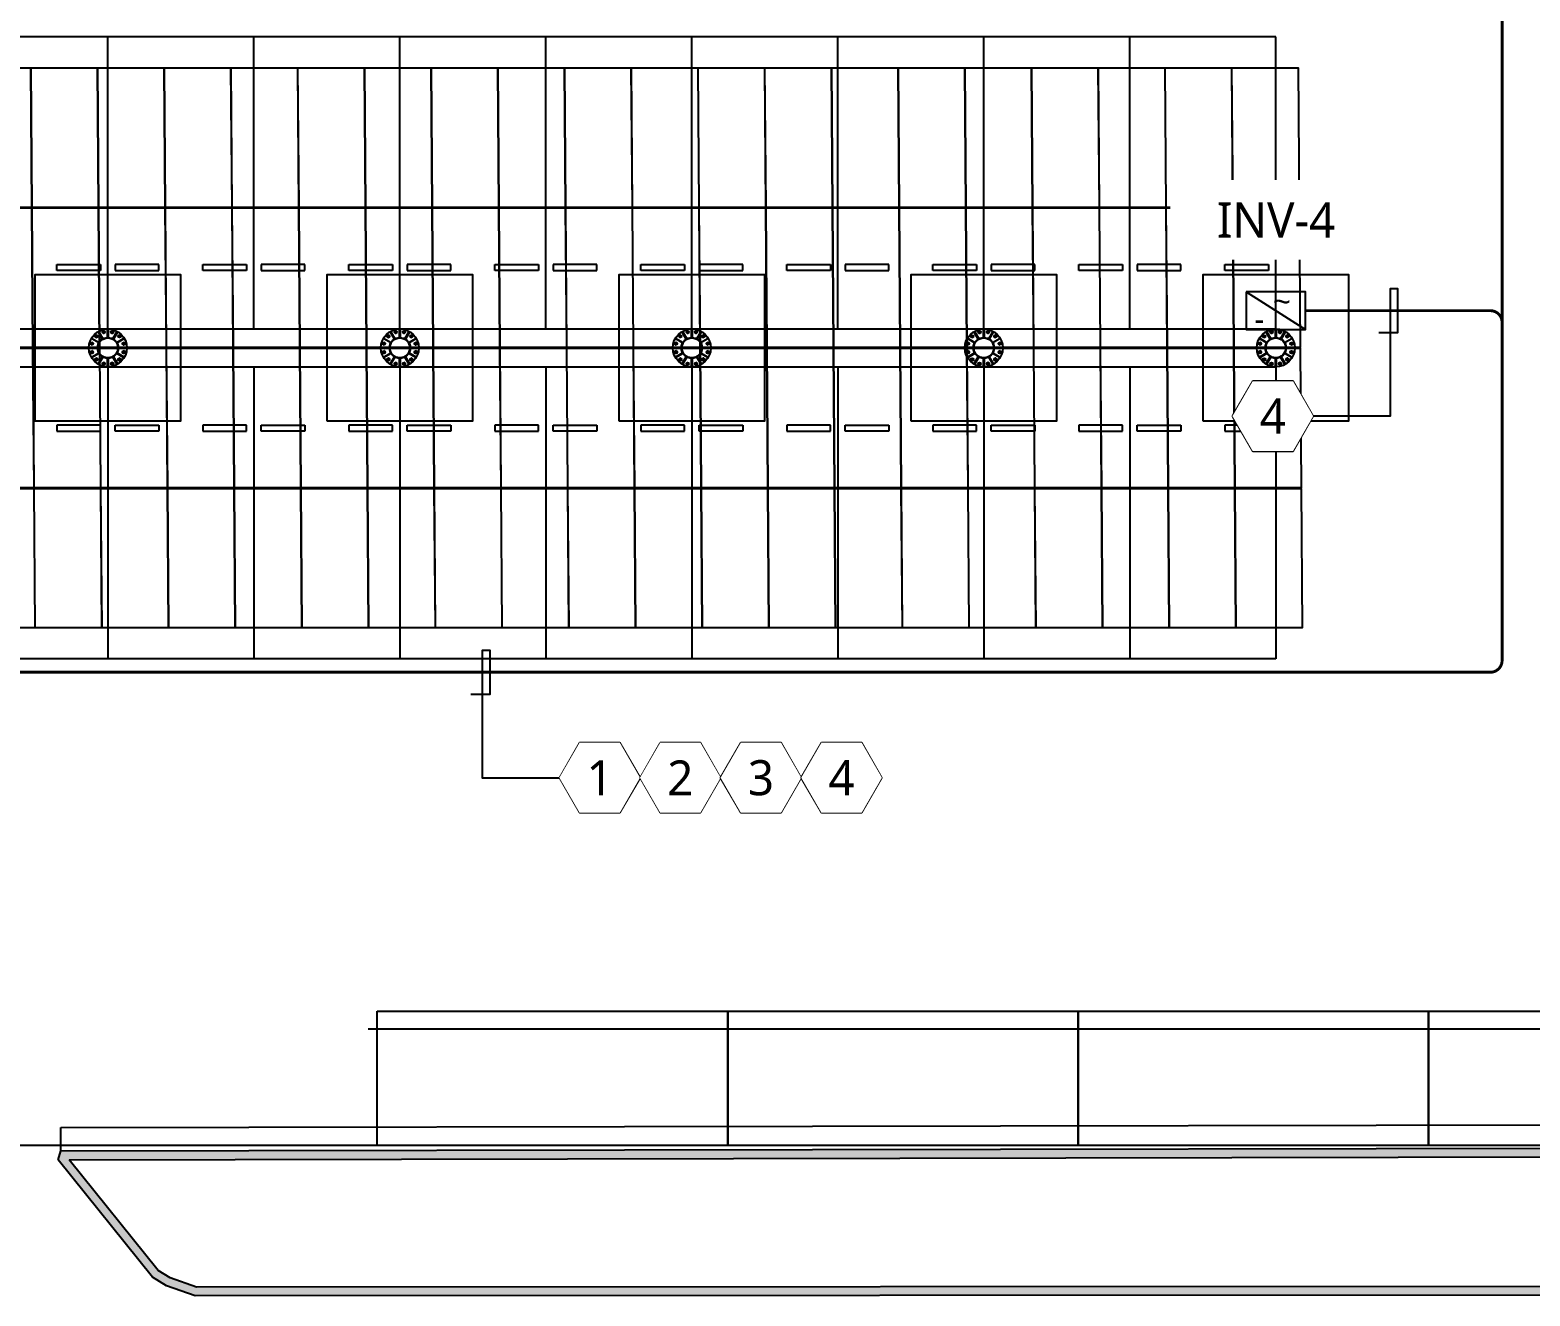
# Model space of a CAD drawing. Header units: millimetres. Extents: x 10297564 to 11610295, y -9287743 to -8409454.
# Drawn here: x 10752875 to 10778562, y -8914946 to -8893270 of the extents above; entities that cross this region are included whole.
import ezdxf
from ezdxf.enums import TextEntityAlignment as Align

# ---------------------------------------------------------------- set-up
doc = ezdxf.new("R2010")
doc.units = ezdxf.units.MM
doc.header["$LTSCALE"] = 100
doc.linetypes.add('CEN3', pattern=[14, 10, -1.5, 1, -1.5])
for name, color, linetype in [('4', 4, 'Continuous'), ('E-BACK', 8, 'Continuous'), ('E-TEXT', 7, 'Continuous'), ('E-TEXT-BOX', 7, 'Continuous'), ('module', 5, 'Continuous'), ('Sym', 2, 'Continuous'), ('TEXTLINE', 1, 'Continuous')]:
    doc.layers.add(name, color=color, linetype=linetype)
doc.layers.add('e-line', color=3, linetype='Continuous', lineweight=35)
doc.styles.add('MG', font='malgun.ttf')
doc.styles.add('새굴림', font='NGULIM.TTF')

# ---------------------------------------------------------------- blocks, each defined once
blk = doc.blocks.new('ANCHOR_BOLT-PLAN-M24')
at = {"layer": 'E-BACK'}
for p, q in [((-26, 0), (26, 0)), ((-20, -4), (-18, 3)), ((0, 21), (-18, 10)), ((-18, 10), (-18, -10)), ((-13, 16), (-15, 12)), ((-13, 16), (-6, 17)), ((0, 26), (0, -26)), ((18, 10), (0, 21)), ((7, 20), (3, 19)), ((7, 20), (12, 14)), ((18, -10), (18, 10)), ((20, 4), (18, 7)), ((20, 4), (18, -3)), ((-20, -4), (-18, -7)), ((-18, -10), (0, -21)), ((-7, -20), (-12, -14)), ((-7, -20), (-3, -19)), ((0, -21), (18, -10)), ((13, -16), (6, -17)), ((13, -16), (15, -12))]:
    blk.add_line(p, q, dxfattribs=at)
for radius in [22, 12]:
    blk.add_circle((0, 0), radius, dxfattribs=at)
blk = doc.blocks.new('Arrow_Circle')
blk.add_circle((0, 0), 1)
blk = doc.blocks.new('INV')
at = {"layer": '4', "color": 2}
blk.add_line((-483, 0), (0, 763), dxfattribs=at)
blk.add_lwpolyline([(-483, 0), (0, 0), (0, 763), (-483, 763)], close=True, dxfattribs=at)
at = {"layer": 'E-TEXT-BOX', "color": 2, "style": '새굴림'}
for s, p in [('~', (-217, 346)), ('-', (12, 106))]:
    blk.add_text(s, height=293, rotation=90, dxfattribs=at).set_placement(p)

msp = doc.modelspace()

# ---------------------------------------------------------------- hatches: boundary and pattern name
at = {"layer": 'E-BACK'}
h = msp.add_hatch(color=256, dxfattribs=at)
h.dxf.hatch_style = 1
h.paths.add_polyline_path([(10754972.2, -8914625.2), (10753359.7, -8912616.9), (10753401.9, -8912461.9), (10788013.7, -8912395.1), (10806992, -8912374.1), (10812659.3, -8906553.1), (10812799.4, -8893426), (10812994.8, -8877103.4), (10813205.5, -8860934.7), (10804992, -8853118.2), (10785278, -8853111.4), (10781653.4, -8853037.1), (10781673, -8852913), (10783439.7, -8850898.9), (10783912.2, -8850594.9), (10784209.8, -8850575.3), (10805334, -8850621.4), (10807001, -8850730.4), (10808546.4, -8851157.4), (10810122.2, -8851858.4), (10811654.8, -8852934.4), (10813387.6, -8854677.7), (10814704.7, -8856815.2), (10815393.6, -8858399.6), (10815825.1, -8860899), (10815644.2, -8877289.2), (10815483, -8893505.7), (10815329.7, -8906569.4), (10815154.5, -8908493), (10814549.5, -8910459.3), (10813495.7, -8912116), (10812034.7, -8913426.6), (10810691.3, -8914218.2), (10809278.5, -8914676.3), (10808273.1, -8914800.4), (10787863.6, -8914929.9), (10755702.2, -8914945.6), (10755210.5, -8914769)])
h.paths.add_polyline_path([(10755072.4, -8914510.5), (10753547.8, -8912611.6), (10788013.9, -8912545.1), (10807055.4, -8912524.1), (10812808.7, -8906614.7), (10812949.4, -8893427.7), (10813144.8, -8877105.2), (10813356.3, -8860871.2), (10805051.9, -8852968.2), (10785279.6, -8852961.4), (10781891, -8852891.9), (10783538.5, -8851013.6), (10783960.7, -8850742), (10784214.6, -8850725.3), (10805328.9, -8850771.4), (10806975.8, -8850879), (10808495.7, -8851299), (10810047.9, -8851989.5), (10811557.7, -8853049.6), (10813269, -8854771.2), (10814571.4, -8856884.8), (10815248.9, -8858442.8), (10815674.9, -8860911), (10815494.2, -8877287.7), (10815333.1, -8893504.1), (10815179.8, -8906561.7), (10815006.5, -8908463.8), (10814412.1, -8910395.9), (10813380.2, -8912018.1), (10811945.7, -8913305), (10810629.4, -8914080.6), (10809245.9, -8914529.2), (10808263.4, -8914650.5), (10787863.1, -8914779.9), (10755728.3, -8914795.6), (10755275.3, -8914632.8)], flags=16)

# ---------------------------------------------------------------- linework, layer by layer
at = {"layer": 'E-BACK', "linetype": 'ByBlock', "ltscale": 1.8}
for p, q in [((10754208.6, -8893387.1), (10751708.6, -8893387.1)), ((10756708.6, -8893387.1), (10754208.6, -8893387.1)), ((10754208.6, -8898387.1), (10754208.6, -8893387.1)), ((10754208.6, -8898387.1), (10754208.6, -8893387.1)), ((10759208.6, -8893387.1), (10756708.6, -8893387.1)), ((10756708.6, -8898387.1), (10756708.6, -8893387.1)), ((10756708.6, -8898387.1), (10756708.6, -8893387.1)), ((10759208.6, -8898387.1), (10759208.6, -8893387.1)), ((10761708.6, -8893387.1), (10759208.6, -8893387.1)), ((10759208.6, -8898387.1), (10759208.6, -8893387.1)), ((10764208.6, -8893387.1), (10761708.6, -8893387.1)), ((10761708.6, -8898387.1), (10761708.6, -8893387.1)), ((10761708.6, -8898387.1), (10761708.6, -8893387.1)), ((10764208.6, -8898387.1), (10764208.6, -8893387.1)), ((10766708.6, -8893387.1), (10764208.6, -8893387.1)), ((10764208.6, -8898387.1), (10764208.6, -8893387.1)), ((10766708.6, -8898387.1), (10766708.6, -8893387.1)), ((10769208.6, -8893387.1), (10766708.6, -8893387.1)), ((10766708.6, -8898387.1), (10766708.6, -8893387.1)), ((10769208.6, -8898387.1), (10769208.6, -8893387.1)), ((10771708.6, -8893387.1), (10769208.6, -8893387.1)), ((10769208.6, -8898387.1), (10769208.6, -8893387.1)), ((10771708.6, -8898387.1), (10771708.6, -8893387.1)), ((10774208.6, -8893387.1), (10771708.6, -8893387.1)), ((10771708.6, -8898387.1), (10771708.6, -8893387.1)), ((10774208.6, -8898387.1), (10774208.6, -8893387.1)), ((10753333.6, -8897287.1), (10754083.6, -8897287.1)), ((10753333.6, -8897387.1), (10753333.6, -8897287.1)), ((10754083.6, -8897387.1), (10753333.6, -8897387.1)), ((10754083.6, -8897287.1), (10754083.6, -8897387.1)), ((10755083.6, -8897287.1), (10754333.6, -8897287.1)), ((10754333.6, -8897287.1), (10754333.6, -8897387.1)), ((10754333.6, -8897387.1), (10755083.6, -8897387.1)), ((10755083.6, -8897387.1), (10755083.6, -8897287.1)), ((10755833.6, -8897287.1), (10756583.6, -8897287.1)), ((10755833.6, -8897387.1), (10755833.6, -8897287.1)), ((10756583.6, -8897387.1), (10755833.6, -8897387.1)), ((10756583.6, -8897287.1), (10756583.6, -8897387.1)), ((10757583.6, -8897287.1), (10756833.6, -8897287.1)), ((10756833.6, -8897287.1), (10756833.6, -8897387.1)), ((10756833.6, -8897387.1), (10757583.6, -8897387.1)), ((10757583.6, -8897387.1), (10757583.6, -8897287.1)), ((10758333.6, -8897287.1), (10759083.6, -8897287.1)), ((10758333.6, -8897387.1), (10758333.6, -8897287.1)), ((10759083.6, -8897387.1), (10758333.6, -8897387.1)), ((10759083.6, -8897287.1), (10759083.6, -8897387.1)), ((10760083.6, -8897287.1), (10759333.6, -8897287.1)), ((10759333.6, -8897287.1), (10759333.6, -8897387.1)), ((10759333.6, -8897387.1), (10760083.6, -8897387.1)), ((10760083.6, -8897387.1), (10760083.6, -8897287.1)), ((10760833.6, -8897287.1), (10761583.6, -8897287.1)), ((10760833.6, -8897387.1), (10760833.6, -8897287.1)), ((10761583.6, -8897387.1), (10760833.6, -8897387.1)), ((10761583.6, -8897287.1), (10761583.6, -8897387.1)), ((10762583.6, -8897287.1), (10761833.6, -8897287.1)), ((10761833.6, -8897287.1), (10761833.6, -8897387.1)), ((10761833.6, -8897387.1), (10762583.6, -8897387.1)), ((10762583.6, -8897387.1), (10762583.6, -8897287.1)), ((10763333.6, -8897287.1), (10764083.6, -8897287.1)), ((10763333.6, -8897387.1), (10763333.6, -8897287.1)), ((10764083.6, -8897387.1), (10763333.6, -8897387.1)), ((10764083.6, -8897287.1), (10764083.6, -8897387.1)), ((10765083.6, -8897287.1), (10764333.6, -8897287.1)), ((10764333.6, -8897287.1), (10764333.6, -8897387.1)), ((10764333.6, -8897387.1), (10765083.6, -8897387.1)), ((10765083.6, -8897387.1), (10765083.6, -8897287.1)), ((10765833.6, -8897287.1), (10766583.6, -8897287.1)), ((10765833.6, -8897387.1), (10765833.6, -8897287.1)), ((10766583.6, -8897387.1), (10765833.6, -8897387.1)), ((10766583.6, -8897287.1), (10766583.6, -8897387.1)), ((10767583.6, -8897287.1), (10766833.6, -8897287.1)), ((10766833.6, -8897287.1), (10766833.6, -8897387.1)), ((10766833.6, -8897387.1), (10767583.6, -8897387.1)), ((10767583.6, -8897387.1), (10767583.6, -8897287.1)), ((10768333.6, -8897287.1), (10769083.6, -8897287.1)), ((10768333.6, -8897387.1), (10768333.6, -8897287.1)), ((10769083.6, -8897387.1), (10768333.6, -8897387.1)), ((10769083.6, -8897287.1), (10769083.6, -8897387.1)), ((10770083.6, -8897287.1), (10769333.6, -8897287.1)), ((10769333.6, -8897287.1), (10769333.6, -8897387.1)), ((10769333.6, -8897387.1), (10770083.6, -8897387.1)), ((10770083.6, -8897387.1), (10770083.6, -8897287.1)), ((10770833.6, -8897287.1), (10771583.6, -8897287.1)), ((10770833.6, -8897387.1), (10770833.6, -8897287.1)), ((10771583.6, -8897387.1), (10770833.6, -8897387.1)), ((10771583.6, -8897287.1), (10771583.6, -8897387.1)), ((10772583.6, -8897287.1), (10771833.6, -8897287.1)), ((10771833.6, -8897287.1), (10771833.6, -8897387.1)), ((10771833.6, -8897387.1), (10772583.6, -8897387.1)), ((10772583.6, -8897387.1), (10772583.6, -8897287.1)), ((10773333.6, -8897287.1), (10774083.6, -8897287.1)), ((10773333.6, -8897387.1), (10773333.6, -8897287.1)), ((10774083.6, -8897387.1), (10773333.6, -8897387.1)), ((10774083.6, -8897287.1), (10774083.6, -8897387.1)), ((10751708.6, -8898387.1), (10754208.6, -8898387.1)), ((10754208.6, -8898387.1), (10756708.6, -8898387.1)), ((10756708.6, -8898387.1), (10759208.6, -8898387.1)), ((10759208.6, -8898387.1), (10761708.6, -8898387.1)), ((10761708.6, -8898387.1), (10764208.6, -8898387.1)), ((10764208.6, -8898387.1), (10766708.6, -8898387.1)), ((10766708.6, -8898387.1), (10769208.6, -8898387.1)), ((10769208.6, -8898387.1), (10771708.6, -8898387.1)), ((10771708.6, -8898387.1), (10774208.6, -8898387.1)), ((10751708.6, -8899037.1), (10754208.6, -8899037.1)), ((10754208.6, -8899037.1), (10754208.6, -8904037.1)), ((10754208.6, -8899037.1), (10756708.6, -8899037.1)), ((10754208.6, -8899037.1), (10754208.6, -8904037.1)), ((10756708.6, -8899037.1), (10756708.6, -8904037.1)), ((10756708.6, -8899037.1), (10759208.6, -8899037.1)), ((10756708.6, -8899037.1), (10756708.6, -8904037.1)), ((10759208.6, -8899037.1), (10759208.6, -8904037.1)), ((10759208.6, -8899037.1), (10761708.6, -8899037.1)), ((10759208.6, -8899037.1), (10759208.6, -8904037.1)), ((10761708.6, -8899037.1), (10761708.6, -8904037.1)), ((10761708.6, -8899037.1), (10764208.6, -8899037.1)), ((10761708.6, -8899037.1), (10761708.6, -8904037.1)), ((10764208.6, -8899037.1), (10764208.6, -8904037.1)), ((10764208.6, -8899037.1), (10766708.6, -8899037.1)), ((10764208.6, -8899037.1), (10764208.6, -8904037.1)), ((10766708.6, -8899037.1), (10766708.6, -8904037.1)), ((10766708.6, -8899037.1), (10769208.6, -8899037.1)), ((10766708.6, -8899037.1), (10766708.6, -8904037.1)), ((10769208.6, -8899037.1), (10769208.6, -8904037.1)), ((10769208.6, -8899037.1), (10771708.6, -8899037.1)), ((10769208.6, -8899037.1), (10769208.6, -8904037.1)), ((10771708.6, -8899037.1), (10771708.6, -8904037.1)), ((10771708.6, -8899037.1), (10774208.6, -8899037.1)), ((10771708.6, -8899037.1), (10771708.6, -8904037.1)), ((10774208.6, -8899037.1), (10774208.6, -8904037.1)), ((10754083.6, -8900037.1), (10753333.6, -8900037.1)), ((10753333.6, -8900037.1), (10753333.6, -8900137.1)), ((10753333.6, -8900137.1), (10754083.6, -8900137.1)), ((10754083.6, -8900137.1), (10754083.6, -8900037.1)), ((10754333.6, -8900137.1), (10754333.6, -8900037.1)), ((10754333.6, -8900037.1), (10755083.6, -8900037.1)), ((10755083.6, -8900137.1), (10754333.6, -8900137.1)), ((10755083.6, -8900037.1), (10755083.6, -8900137.1)), ((10756583.6, -8900037.1), (10755833.6, -8900037.1)), ((10755833.6, -8900037.1), (10755833.6, -8900137.1)), ((10755833.6, -8900137.1), (10756583.6, -8900137.1)), ((10756583.6, -8900137.1), (10756583.6, -8900037.1)), ((10756833.6, -8900137.1), (10756833.6, -8900037.1)), ((10756833.6, -8900037.1), (10757583.6, -8900037.1)), ((10757583.6, -8900137.1), (10756833.6, -8900137.1)), ((10757583.6, -8900037.1), (10757583.6, -8900137.1)), ((10759083.6, -8900037.1), (10758333.6, -8900037.1)), ((10758333.6, -8900037.1), (10758333.6, -8900137.1)), ((10758333.6, -8900137.1), (10759083.6, -8900137.1)), ((10759083.6, -8900137.1), (10759083.6, -8900037.1)), ((10759333.6, -8900137.1), (10759333.6, -8900037.1)), ((10759333.6, -8900037.1), (10760083.6, -8900037.1)), ((10760083.6, -8900137.1), (10759333.6, -8900137.1)), ((10760083.6, -8900037.1), (10760083.6, -8900137.1)), ((10761583.6, -8900037.1), (10760833.6, -8900037.1)), ((10760833.6, -8900037.1), (10760833.6, -8900137.1)), ((10760833.6, -8900137.1), (10761583.6, -8900137.1)), ((10761583.6, -8900137.1), (10761583.6, -8900037.1)), ((10761833.6, -8900137.1), (10761833.6, -8900037.1)), ((10761833.6, -8900037.1), (10762583.6, -8900037.1)), ((10762583.6, -8900137.1), (10761833.6, -8900137.1)), ((10762583.6, -8900037.1), (10762583.6, -8900137.1)), ((10764083.6, -8900037.1), (10763333.6, -8900037.1)), ((10763333.6, -8900037.1), (10763333.6, -8900137.1)), ((10763333.6, -8900137.1), (10764083.6, -8900137.1)), ((10764083.6, -8900137.1), (10764083.6, -8900037.1)), ((10764333.6, -8900137.1), (10764333.6, -8900037.1)), ((10764333.6, -8900037.1), (10765083.6, -8900037.1)), ((10765083.6, -8900137.1), (10764333.6, -8900137.1)), ((10765083.6, -8900037.1), (10765083.6, -8900137.1)), ((10766583.6, -8900037.1), (10765833.6, -8900037.1)), ((10765833.6, -8900037.1), (10765833.6, -8900137.1)), ((10765833.6, -8900137.1), (10766583.6, -8900137.1)), ((10766583.6, -8900137.1), (10766583.6, -8900037.1)), ((10766833.6, -8900137.1), (10766833.6, -8900037.1)), ((10766833.6, -8900037.1), (10767583.6, -8900037.1)), ((10767583.6, -8900137.1), (10766833.6, -8900137.1)), ((10767583.6, -8900037.1), (10767583.6, -8900137.1)), ((10769083.6, -8900037.1), (10768333.6, -8900037.1)), ((10768333.6, -8900037.1), (10768333.6, -8900137.1)), ((10768333.6, -8900137.1), (10769083.6, -8900137.1)), ((10769083.6, -8900137.1), (10769083.6, -8900037.1)), ((10769333.6, -8900137.1), (10769333.6, -8900037.1)), ((10769333.6, -8900037.1), (10770083.6, -8900037.1)), ((10770083.6, -8900137.1), (10769333.6, -8900137.1)), ((10770083.6, -8900037.1), (10770083.6, -8900137.1)), ((10771583.6, -8900037.1), (10770833.6, -8900037.1)), ((10770833.6, -8900037.1), (10770833.6, -8900137.1)), ((10770833.6, -8900137.1), (10771583.6, -8900137.1)), ((10771583.6, -8900137.1), (10771583.6, -8900037.1)), ((10771833.6, -8900137.1), (10771833.6, -8900037.1)), ((10771833.6, -8900037.1), (10772583.6, -8900037.1)), ((10772583.6, -8900137.1), (10771833.6, -8900137.1)), ((10772583.6, -8900037.1), (10772583.6, -8900137.1)), ((10774083.6, -8900037.1), (10773333.6, -8900037.1)), ((10773333.6, -8900037.1), (10773333.6, -8900137.1)), ((10773333.6, -8900137.1), (10774083.6, -8900137.1)), ((10774083.6, -8900137.1), (10774083.6, -8900037.1)), ((10754208.6, -8904037.1), (10751708.6, -8904037.1)), ((10756708.6, -8904037.1), (10754208.6, -8904037.1)), ((10759208.6, -8904037.1), (10756708.6, -8904037.1)), ((10761708.6, -8904037.1), (10759208.6, -8904037.1)), ((10764208.6, -8904037.1), (10761708.6, -8904037.1)), ((10766708.6, -8904037.1), (10764208.6, -8904037.1)), ((10769208.6, -8904037.1), (10766708.6, -8904037.1)), ((10771708.6, -8904037.1), (10769208.6, -8904037.1)), ((10774208.6, -8904037.1), (10771708.6, -8904037.1))]:
    msp.add_line(p, q, dxfattribs=at)
at = {"layer": 'E-BACK', "linetype": 'Continuous', "ltscale": 2}
for p, q in [((10758823, -8910067.8), (10764823, -8910067.8)), ((10758823, -8912367.8), (10758823, -8910067.8)), ((10764823, -8910067.8), (10764823, -8912367.8)), ((10764823, -8910067.8), (10770823, -8910067.8)), ((10764823, -8912367.8), (10764823, -8910067.8)), ((10770823, -8910067.8), (10770823, -8912367.8)), ((10770823, -8910067.8), (10776823, -8910067.8)), ((10770823, -8912367.8), (10770823, -8910067.8)), ((10776823, -8910067.8), (10776823, -8912367.8)), ((10776823, -8910067.8), (10782823, -8910067.8)), ((10776823, -8912367.8), (10776823, -8910067.8)), ((10764823, -8912367.8), (10758823, -8912367.8)), ((10770823, -8912367.8), (10764823, -8912367.8)), ((10776823, -8912367.8), (10770823, -8912367.8)), ((10782823, -8912367.8), (10776823, -8912367.8))]:
    msp.add_line(p, q, dxfattribs=at)
at = {"layer": 'E-BACK', "linetype": 'Continuous'}
msp.add_line((10758664.1, -8910371.4), (10782352, -8910372.3), dxfattribs=at)
at = {"layer": 'E-BACK'}
for p, q in [((10753401.1, -8912061.9), (10788013.1, -8911995.1)), ((10753401.9, -8912461.9), (10753401.1, -8912061.9)), ((10807008.4, -8912367.8), (10740912.7, -8912367.8)), ((10753359.7, -8912616.9), (10753401.9, -8912461.9)), ((10753401.9, -8912461.9), (10788013.7, -8912395.1)), ((10753547.8, -8912611.6), (10788013.9, -8912545.1)), ((10754972.2, -8914625.2), (10753359.7, -8912616.9)), ((10755072.4, -8914510.5), (10753547.8, -8912611.6)), ((10755210.5, -8914769), (10754972.2, -8914625.2)), ((10755275.3, -8914632.8), (10755072.4, -8914510.5)), ((10755728.3, -8914795.6), (10755275.3, -8914632.8)), ((10755702.2, -8914945.6), (10755210.5, -8914769)), ((10787863.1, -8914779.9), (10755728.3, -8914795.6)), ((10787863.6, -8914929.9), (10755702.2, -8914945.6))]:
    msp.add_line(p, q, dxfattribs=at)
for points in [[(10752958.6, -8899962.1), (10755458.6, -8899962.1), (10755458.6, -8897462.1), (10752958.6, -8897462.1)], [(10757958.6, -8899962.1), (10760458.6, -8899962.1), (10760458.6, -8897462.1), (10757958.6, -8897462.1)], [(10762958.6, -8899962.1), (10765458.6, -8899962.1), (10765458.6, -8897462.1), (10762958.6, -8897462.1)], [(10767958.6, -8899962.1), (10770458.6, -8899962.1), (10770458.6, -8897462.1), (10767958.6, -8897462.1)], [(10772958.6, -8899962.1), (10775458.6, -8899962.1), (10775458.6, -8897462.1), (10772958.6, -8897462.1)]]:
    msp.add_lwpolyline(points, close=True, dxfattribs=at)
for points in [[(10754124.9, -8898555.1), (10754114.5, -8898561.1), (10754045.9, -8898442.3), (10754056.3, -8898436.3), (10754124.9, -8898555.1)], [(10754214.6, -8898534.3), (10754202.6, -8898534.3), (10754202.6, -8898397.1), (10754214.6, -8898397.1), (10754214.6, -8898534.3)], [(10754302.7, -8898561.1), (10754292.3, -8898555.1), (10754360.9, -8898436.3), (10754371.3, -8898442.3), (10754302.7, -8898561.1)], [(10759124.9, -8898555.1), (10759114.5, -8898561.1), (10759045.9, -8898442.3), (10759056.3, -8898436.3), (10759124.9, -8898555.1)], [(10759214.6, -8898534.3), (10759202.6, -8898534.3), (10759202.6, -8898397.1), (10759214.6, -8898397.1), (10759214.6, -8898534.3)], [(10759302.7, -8898561.1), (10759292.3, -8898555.1), (10759360.9, -8898436.3), (10759371.3, -8898442.3), (10759302.7, -8898561.1)], [(10764124.9, -8898555.1), (10764114.5, -8898561.1), (10764045.9, -8898442.3), (10764056.3, -8898436.3), (10764124.9, -8898555.1)], [(10764214.6, -8898534.3), (10764202.6, -8898534.3), (10764202.6, -8898397.1), (10764214.6, -8898397.1), (10764214.6, -8898534.3)], [(10764302.7, -8898561.1), (10764292.3, -8898555.1), (10764360.9, -8898436.3), (10764371.3, -8898442.3), (10764302.7, -8898561.1)], [(10769124.9, -8898555.1), (10769114.5, -8898561.1), (10769045.9, -8898442.3), (10769056.3, -8898436.3), (10769124.9, -8898555.1)], [(10769214.6, -8898534.3), (10769202.6, -8898534.3), (10769202.6, -8898397.1), (10769214.6, -8898397.1), (10769214.6, -8898534.3)], [(10769302.7, -8898561.1), (10769292.3, -8898555.1), (10769360.9, -8898436.3), (10769371.3, -8898442.3), (10769302.7, -8898561.1)], [(10774124.9, -8898555.1), (10774114.5, -8898561.1), (10774045.9, -8898442.3), (10774056.3, -8898436.3), (10774124.9, -8898555.1)], [(10774214.6, -8898534.3), (10774202.6, -8898534.3), (10774202.6, -8898397.1), (10774214.6, -8898397.1), (10774214.6, -8898534.3)], [(10774302.7, -8898561.1), (10774292.3, -8898555.1), (10774360.9, -8898436.3), (10774371.3, -8898442.3), (10774302.7, -8898561.1)], [(10754030.8, -8898706.1), (10754030.8, -8898718.1), (10753893.6, -8898718.1), (10753893.6, -8898706.1), (10754030.8, -8898706.1)], [(10754057.7, -8898618), (10754051.7, -8898628.4), (10753932.8, -8898559.8), (10753938.8, -8898549.4), (10754057.7, -8898618)], [(10754365.6, -8898628.4), (10754359.6, -8898618), (10754478.4, -8898549.4), (10754484.4, -8898559.8), (10754365.6, -8898628.4)], [(10754386.4, -8898718.1), (10754386.4, -8898706.1), (10754523.6, -8898706.1), (10754523.6, -8898718.1), (10754386.4, -8898718.1)], [(10759030.8, -8898706.1), (10759030.8, -8898718.1), (10758893.6, -8898718.1), (10758893.6, -8898706.1), (10759030.8, -8898706.1)], [(10759057.7, -8898618), (10759051.7, -8898628.4), (10758932.8, -8898559.8), (10758938.8, -8898549.4), (10759057.7, -8898618)], [(10759365.6, -8898628.4), (10759359.6, -8898618), (10759478.4, -8898549.4), (10759484.4, -8898559.8), (10759365.6, -8898628.4)], [(10759386.4, -8898718.1), (10759386.4, -8898706.1), (10759523.6, -8898706.1), (10759523.6, -8898718.1), (10759386.4, -8898718.1)], [(10764030.8, -8898706.1), (10764030.8, -8898718.1), (10763893.6, -8898718.1), (10763893.6, -8898706.1), (10764030.8, -8898706.1)], [(10764057.7, -8898618), (10764051.7, -8898628.4), (10763932.8, -8898559.8), (10763938.8, -8898549.4), (10764057.7, -8898618)], [(10764365.6, -8898628.4), (10764359.6, -8898618), (10764478.4, -8898549.4), (10764484.4, -8898559.8), (10764365.6, -8898628.4)], [(10764386.4, -8898718.1), (10764386.4, -8898706.1), (10764523.6, -8898706.1), (10764523.6, -8898718.1), (10764386.4, -8898718.1)], [(10769030.8, -8898706.1), (10769030.8, -8898718.1), (10768893.6, -8898718.1), (10768893.6, -8898706.1), (10769030.8, -8898706.1)], [(10769057.7, -8898618), (10769051.7, -8898628.4), (10768932.8, -8898559.8), (10768938.8, -8898549.4), (10769057.7, -8898618)], [(10769365.6, -8898628.4), (10769359.6, -8898618), (10769478.4, -8898549.4), (10769484.4, -8898559.8), (10769365.6, -8898628.4)], [(10769386.4, -8898718.1), (10769386.4, -8898706.1), (10769523.6, -8898706.1), (10769523.6, -8898718.1), (10769386.4, -8898718.1)], [(10774030.8, -8898706.1), (10774030.8, -8898718.1), (10773893.6, -8898718.1), (10773893.6, -8898706.1), (10774030.8, -8898706.1)], [(10774057.7, -8898618), (10774051.7, -8898628.4), (10773932.8, -8898559.8), (10773938.8, -8898549.4), (10774057.7, -8898618)], [(10774365.6, -8898628.4), (10774359.6, -8898618), (10774478.4, -8898549.4), (10774484.4, -8898559.8), (10774365.6, -8898628.4)], [(10774386.4, -8898718.1), (10774386.4, -8898706.1), (10774523.6, -8898706.1), (10774523.6, -8898718.1), (10774386.4, -8898718.1)], [(10754051.7, -8898795.8), (10754057.7, -8898806.2), (10753938.8, -8898874.8), (10753932.8, -8898864.4), (10754051.7, -8898795.8)], [(10754114.5, -8898863.1), (10754124.9, -8898869.1), (10754056.3, -8898987.9), (10754045.9, -8898981.9), (10754114.5, -8898863.1)], [(10754202.6, -8898889.9), (10754214.6, -8898889.9), (10754214.6, -8899027.1), (10754202.6, -8899027.1), (10754202.6, -8898889.9)], [(10754292.3, -8898869.1), (10754302.7, -8898863.1), (10754371.3, -8898981.9), (10754360.9, -8898987.9), (10754292.3, -8898869.1)], [(10754359.6, -8898806.2), (10754365.6, -8898795.8), (10754484.4, -8898864.4), (10754478.4, -8898874.8), (10754359.6, -8898806.2)], [(10759051.7, -8898795.8), (10759057.7, -8898806.2), (10758938.8, -8898874.8), (10758932.8, -8898864.4), (10759051.7, -8898795.8)], [(10759114.5, -8898863.1), (10759124.9, -8898869.1), (10759056.3, -8898987.9), (10759045.9, -8898981.9), (10759114.5, -8898863.1)], [(10759202.6, -8898889.9), (10759214.6, -8898889.9), (10759214.6, -8899027.1), (10759202.6, -8899027.1), (10759202.6, -8898889.9)], [(10759292.3, -8898869.1), (10759302.7, -8898863.1), (10759371.3, -8898981.9), (10759360.9, -8898987.9), (10759292.3, -8898869.1)], [(10759359.6, -8898806.2), (10759365.6, -8898795.8), (10759484.4, -8898864.4), (10759478.4, -8898874.8), (10759359.6, -8898806.2)], [(10764051.7, -8898795.8), (10764057.7, -8898806.2), (10763938.8, -8898874.8), (10763932.8, -8898864.4), (10764051.7, -8898795.8)], [(10764114.5, -8898863.1), (10764124.9, -8898869.1), (10764056.3, -8898987.9), (10764045.9, -8898981.9), (10764114.5, -8898863.1)], [(10764202.6, -8898889.9), (10764214.6, -8898889.9), (10764214.6, -8899027.1), (10764202.6, -8899027.1), (10764202.6, -8898889.9)], [(10764292.3, -8898869.1), (10764302.7, -8898863.1), (10764371.3, -8898981.9), (10764360.9, -8898987.9), (10764292.3, -8898869.1)], [(10764359.6, -8898806.2), (10764365.6, -8898795.8), (10764484.4, -8898864.4), (10764478.4, -8898874.8), (10764359.6, -8898806.2)], [(10769051.7, -8898795.8), (10769057.7, -8898806.2), (10768938.8, -8898874.8), (10768932.8, -8898864.4), (10769051.7, -8898795.8)], [(10769114.5, -8898863.1), (10769124.9, -8898869.1), (10769056.3, -8898987.9), (10769045.9, -8898981.9), (10769114.5, -8898863.1)], [(10769202.6, -8898889.9), (10769214.6, -8898889.9), (10769214.6, -8899027.1), (10769202.6, -8899027.1), (10769202.6, -8898889.9)], [(10769292.3, -8898869.1), (10769302.7, -8898863.1), (10769371.3, -8898981.9), (10769360.9, -8898987.9), (10769292.3, -8898869.1)], [(10769359.6, -8898806.2), (10769365.6, -8898795.8), (10769484.4, -8898864.4), (10769478.4, -8898874.8), (10769359.6, -8898806.2)], [(10774051.7, -8898795.8), (10774057.7, -8898806.2), (10773938.8, -8898874.8), (10773932.8, -8898864.4), (10774051.7, -8898795.8)], [(10774114.5, -8898863.1), (10774124.9, -8898869.1), (10774056.3, -8898987.9), (10774045.9, -8898981.9), (10774114.5, -8898863.1)], [(10774202.6, -8898889.9), (10774214.6, -8898889.9), (10774214.6, -8899027.1), (10774202.6, -8899027.1), (10774202.6, -8898889.9)], [(10774292.3, -8898869.1), (10774302.7, -8898863.1), (10774371.3, -8898981.9), (10774360.9, -8898987.9), (10774292.3, -8898869.1)], [(10774359.6, -8898806.2), (10774365.6, -8898795.8), (10774484.4, -8898864.4), (10774478.4, -8898874.8), (10774359.6, -8898806.2)]]:
    msp.add_lwpolyline(points, dxfattribs=at)
for centre, radius in [((10754208.6, -8898712.1), 325), ((10759208.6, -8898712.1), 325), ((10764208.6, -8898712.1), 325), ((10769208.6, -8898712.1), 325), ((10774208.6, -8898712.1), 325), ((10754208.6, -8898712.1), 177.8), ((10754208.6, -8898712.1), 169.8), ((10759208.6, -8898712.1), 177.8), ((10759208.6, -8898712.1), 169.8), ((10764208.6, -8898712.1), 177.8), ((10764208.6, -8898712.1), 169.8), ((10769208.6, -8898712.1), 177.8), ((10769208.6, -8898712.1), 169.8), ((10774208.6, -8898712.1), 177.8), ((10774208.6, -8898712.1), 169.8)]:
    msp.add_circle(centre, radius, dxfattribs=at)
at = {"layer": 'e-line', "color": 4, "linetype": 'CEN3', "ltscale": 2, "const_width": 50}
msp.add_lwpolyline([(10774717.4, -8898075.2), (10777883.9, -8898075.2, -0.4142136), (10778083.9, -8898275.2), (10778083.9, -8899116.3)], format="xyb", dxfattribs=at)
at = {"layer": 'module', "color": 8, "linetype": 'Continuous', "ltscale": 2}
for points in [[(10751751.5, -8893915.9), (10752884, -8893915.9), (10752901.9, -8896306.7), (10751769.5, -8896306.7), (10751751.5, -8893915.9)], [(10752894, -8893915.9), (10754026.5, -8893915.9), (10754044.4, -8896306.7), (10752911.9, -8896306.7), (10752894, -8893915.9)], [(10754036.5, -8893915.9), (10755169, -8893915.9), (10755186.9, -8896306.7), (10754054.4, -8896306.7), (10754036.5, -8893915.9)], [(10755179, -8893915.9), (10756311.4, -8893915.9), (10756329.4, -8896306.7), (10755196.9, -8896306.7), (10755179, -8893915.9)], [(10756321.4, -8893915.9), (10757453.9, -8893915.9), (10757471.9, -8896306.7), (10756339.4, -8896306.7), (10756321.4, -8893915.9)], [(10757463.9, -8893915.9), (10758596.4, -8893915.9), (10758614.4, -8896306.7), (10757481.9, -8896306.7), (10757463.9, -8893915.9)], [(10758606.4, -8893915.9), (10759738.9, -8893915.9), (10759756.8, -8896306.7), (10758624.3, -8896306.7), (10758606.4, -8893915.9)], [(10759748.9, -8893915.9), (10760881.4, -8893915.9), (10760899.3, -8896306.7), (10759766.8, -8896306.7), (10759748.9, -8893915.9)], [(10760891.4, -8893915.9), (10762023.9, -8893915.9), (10762041.8, -8896306.7), (10760909.3, -8896306.7), (10760891.4, -8893915.9)], [(10762033.8, -8893915.9), (10763166.3, -8893915.9), (10763184.3, -8896306.7), (10762051.8, -8896306.7), (10762033.8, -8893915.9)], [(10763176.3, -8893915.9), (10764308.8, -8893915.9), (10764326.8, -8896306.7), (10763194.3, -8896306.7), (10763176.3, -8893915.9)], [(10764318.8, -8893915.9), (10765451.3, -8893915.9), (10765469.2, -8896306.7), (10764336.8, -8896306.7), (10764318.8, -8893915.9)], [(10765461.3, -8893915.9), (10766593.8, -8893915.9), (10766611.7, -8896306.7), (10765479.2, -8896306.7), (10765461.3, -8893915.9)], [(10766603.8, -8893915.9), (10767736.3, -8893915.9), (10767754.2, -8896306.7), (10766621.7, -8896306.7), (10766603.8, -8893915.9)], [(10767746.3, -8893915.9), (10768878.7, -8893915.9), (10768896.7, -8896306.7), (10767764.2, -8896306.7), (10767746.3, -8893915.9)], [(10768888.7, -8893915.9), (10770021.2, -8893915.9), (10770039.2, -8896306.7), (10768906.7, -8896306.7), (10768888.7, -8893915.9)], [(10770031.2, -8893915.9), (10771163.7, -8893915.9), (10771181.7, -8896306.7), (10770049.2, -8896306.7), (10770031.2, -8893915.9)], [(10771173.7, -8893915.9), (10772306.2, -8893915.9), (10772324.1, -8896306.7), (10771191.6, -8896306.7), (10771173.7, -8893915.9)], [(10772316.2, -8893915.9), (10773448.7, -8893915.9), (10773466.6, -8896306.7), (10772334.1, -8896306.7), (10772316.2, -8893915.9)], [(10773458.7, -8893915.9), (10774591.2, -8893915.9), (10774609.1, -8896306.7), (10773476.6, -8896306.7), (10773458.7, -8893915.9)], [(10751769.5, -8896316.4), (10752902, -8896316.4), (10752920, -8898707.2), (10751787.5, -8898707.2), (10751769.5, -8896316.4)], [(10752912, -8896316.4), (10754044.5, -8896316.4), (10754062.4, -8898707.2), (10752930, -8898707.2), (10752912, -8896316.4)], [(10754054.5, -8896316.4), (10755187, -8896316.4), (10755204.9, -8898707.2), (10754072.4, -8898707.2), (10754054.5, -8896316.4)], [(10755197, -8896316.4), (10756329.5, -8896316.4), (10756347.4, -8898707.2), (10755214.9, -8898707.2), (10755197, -8896316.4)], [(10756339.5, -8896316.4), (10757471.9, -8896316.4), (10757489.9, -8898707.2), (10756357.4, -8898707.2), (10756339.5, -8896316.4)], [(10757481.9, -8896316.4), (10758614.4, -8896316.4), (10758632.4, -8898707.2), (10757499.9, -8898707.2), (10757481.9, -8896316.4)], [(10758624.4, -8896316.4), (10759756.9, -8896316.4), (10759774.9, -8898707.2), (10758642.4, -8898707.2), (10758624.4, -8896316.4)], [(10759766.9, -8896316.4), (10760899.4, -8896316.4), (10760917.3, -8898707.2), (10759784.8, -8898707.2), (10759766.9, -8896316.4)], [(10760909.4, -8896316.4), (10762041.9, -8896316.4), (10762059.8, -8898707.2), (10760927.3, -8898707.2), (10760909.4, -8896316.4)], [(10762051.9, -8896316.4), (10763184.4, -8896316.4), (10763202.3, -8898707.2), (10762069.8, -8898707.2), (10762051.9, -8896316.4)], [(10763194.3, -8896316.4), (10764326.8, -8896316.4), (10764344.8, -8898707.2), (10763212.3, -8898707.2), (10763194.3, -8896316.4)], [(10764336.8, -8896316.4), (10765469.3, -8896316.4), (10765487.3, -8898707.2), (10764354.8, -8898707.2), (10764336.8, -8896316.4)], [(10765479.3, -8896316.4), (10766611.8, -8896316.4), (10766629.7, -8898707.2), (10765497.3, -8898707.2), (10765479.3, -8896316.4)], [(10766621.8, -8896316.4), (10767754.3, -8896316.4), (10767772.2, -8898707.2), (10766639.7, -8898707.2), (10766621.8, -8896316.4)], [(10767764.3, -8896316.4), (10768896.8, -8896316.4), (10768914.7, -8898707.2), (10767782.2, -8898707.2), (10767764.3, -8896316.4)], [(10768906.8, -8896316.4), (10770039.2, -8896316.4), (10770057.2, -8898707.2), (10768924.7, -8898707.2), (10768906.8, -8896316.4)], [(10770049.2, -8896316.4), (10771181.7, -8896316.4), (10771199.7, -8898707.2), (10770067.2, -8898707.2), (10770049.2, -8896316.4)], [(10771191.7, -8896316.4), (10772324.2, -8896316.4), (10772342.2, -8898707.2), (10771209.7, -8898707.2), (10771191.7, -8896316.4)], [(10772334.2, -8896316.4), (10773466.7, -8896316.4), (10773484.6, -8898707.2), (10772352.1, -8898707.2), (10772334.2, -8896316.4)], [(10773476.7, -8896316.4), (10774609.2, -8896316.4), (10774627.1, -8898707.2), (10773494.6, -8898707.2), (10773476.7, -8896316.4)], [(10751787.5, -8898716.9), (10752920, -8898716.9), (10752938, -8901107.7), (10751805.5, -8901107.7), (10751787.5, -8898716.9)], [(10752930, -8898716.9), (10754062.5, -8898716.9), (10754080.5, -8901107.7), (10752948, -8901107.7), (10752930, -8898716.9)], [(10754072.5, -8898716.9), (10755205, -8898716.9), (10755222.9, -8901107.7), (10754090.5, -8901107.7), (10754072.5, -8898716.9)], [(10755215, -8898716.9), (10756347.5, -8898716.9), (10756365.4, -8901107.7), (10755232.9, -8901107.7), (10755215, -8898716.9)], [(10756357.5, -8898716.9), (10757490, -8898716.9), (10757507.9, -8901107.7), (10756375.4, -8901107.7), (10756357.5, -8898716.9)], [(10757500, -8898716.9), (10758632.4, -8898716.9), (10758650.4, -8901107.7), (10757517.9, -8901107.7), (10757500, -8898716.9)], [(10758642.4, -8898716.9), (10759774.9, -8898716.9), (10759792.9, -8901107.7), (10758660.4, -8901107.7), (10758642.4, -8898716.9)], [(10759784.9, -8898716.9), (10760917.4, -8898716.9), (10760935.4, -8901107.7), (10759802.9, -8901107.7), (10759784.9, -8898716.9)], [(10760927.4, -8898716.9), (10762059.9, -8898716.9), (10762077.8, -8901107.7), (10760945.3, -8901107.7), (10760927.4, -8898716.9)], [(10762069.9, -8898716.9), (10763202.4, -8898716.9), (10763220.3, -8901107.7), (10762087.8, -8901107.7), (10762069.9, -8898716.9)], [(10763212.4, -8898716.9), (10764344.9, -8898716.9), (10764362.8, -8901107.7), (10763230.3, -8901107.7), (10763212.4, -8898716.9)], [(10764354.8, -8898716.9), (10765487.3, -8898716.9), (10765505.3, -8901107.7), (10764372.8, -8901107.7), (10764354.8, -8898716.9)], [(10765497.3, -8898716.9), (10766629.8, -8898716.9), (10766647.8, -8901107.7), (10765515.3, -8901107.7), (10765497.3, -8898716.9)], [(10766639.8, -8898716.9), (10767772.3, -8898716.9), (10767790.2, -8901107.7), (10766657.8, -8901107.7), (10766639.8, -8898716.9)], [(10767782.3, -8898716.9), (10768914.8, -8898716.9), (10768932.7, -8901107.7), (10767800.2, -8901107.7), (10767782.3, -8898716.9)], [(10768924.8, -8898716.9), (10770057.3, -8898716.9), (10770075.2, -8901107.7), (10768942.7, -8901107.7), (10768924.8, -8898716.9)], [(10770067.3, -8898716.9), (10771199.7, -8898716.9), (10771217.7, -8901107.7), (10770085.2, -8901107.7), (10770067.3, -8898716.9)], [(10771209.7, -8898716.9), (10772342.2, -8898716.9), (10772360.2, -8901107.7), (10771227.7, -8901107.7), (10771209.7, -8898716.9)], [(10772352.2, -8898716.9), (10773484.7, -8898716.9), (10773502.7, -8901107.7), (10772370.2, -8901107.7), (10772352.2, -8898716.9)], [(10773494.7, -8898716.9), (10774627.2, -8898716.9), (10774645.1, -8901107.7), (10773512.6, -8901107.7), (10773494.7, -8898716.9)], [(10751805.6, -8901117.5), (10752938.1, -8901117.5), (10752956, -8903508.3), (10751823.5, -8903508.3), (10751805.6, -8901117.5)], [(10752948, -8901117.5), (10754080.5, -8901117.5), (10754098.5, -8903508.3), (10752966, -8903508.3), (10752948, -8901117.5)], [(10754090.5, -8901117.5), (10755223, -8901117.5), (10755241, -8903508.3), (10754108.5, -8903508.3), (10754090.5, -8901117.5)], [(10755233, -8901117.5), (10756365.5, -8901117.5), (10756383.4, -8903508.3), (10755251, -8903508.3), (10755233, -8901117.5)], [(10756375.5, -8901117.5), (10757508, -8901117.5), (10757525.9, -8903508.3), (10756393.4, -8903508.3), (10756375.5, -8901117.5)], [(10757518, -8901117.5), (10758650.5, -8901117.5), (10758668.4, -8903508.3), (10757535.9, -8903508.3), (10757518, -8901117.5)], [(10758660.5, -8901117.5), (10759792.9, -8901117.5), (10759810.9, -8903508.3), (10758678.4, -8903508.3), (10758660.5, -8901117.5)], [(10759802.9, -8901117.5), (10760935.4, -8901117.5), (10760953.4, -8903508.3), (10759820.9, -8903508.3), (10759802.9, -8901117.5)], [(10760945.4, -8901117.5), (10762077.9, -8901117.5), (10762095.9, -8903508.3), (10760963.4, -8903508.3), (10760945.4, -8901117.5)], [(10762087.9, -8901117.5), (10763220.4, -8901117.5), (10763238.3, -8903508.3), (10762105.8, -8903508.3), (10762087.9, -8901117.5)], [(10763230.4, -8901117.5), (10764362.9, -8901117.5), (10764380.8, -8903508.3), (10763248.3, -8903508.3), (10763230.4, -8901117.5)], [(10764372.9, -8901117.5), (10765505.4, -8901117.5), (10765523.3, -8903508.3), (10764390.8, -8903508.3), (10764372.9, -8901117.5)], [(10765515.3, -8901117.5), (10766647.8, -8901117.5), (10766665.8, -8903508.3), (10765533.3, -8903508.3), (10765515.3, -8901117.5)], [(10766657.8, -8901117.5), (10767790.3, -8901117.5), (10767808.3, -8903508.3), (10766675.8, -8903508.3), (10766657.8, -8901117.5)], [(10767800.3, -8901117.5), (10768932.8, -8901117.5), (10768950.7, -8903508.3), (10767818.3, -8903508.3), (10767800.3, -8901117.5)], [(10768942.8, -8901117.5), (10770075.3, -8901117.5), (10770093.2, -8903508.3), (10768960.7, -8903508.3), (10768942.8, -8901117.5)], [(10770085.3, -8901117.5), (10771217.8, -8901117.5), (10771235.7, -8903508.3), (10770103.2, -8903508.3), (10770085.3, -8901117.5)], [(10771227.8, -8901117.5), (10772360.2, -8901117.5), (10772378.2, -8903508.3), (10771245.7, -8903508.3), (10771227.8, -8901117.5)], [(10772370.2, -8901117.5), (10773502.7, -8901117.5), (10773520.7, -8903508.3), (10772388.2, -8903508.3), (10772370.2, -8901117.5)], [(10773512.7, -8901117.5), (10774645.2, -8901117.5), (10774663.2, -8903508.3), (10773530.7, -8903508.3), (10773512.7, -8901117.5)]]:
    msp.add_lwpolyline(points, dxfattribs=at)
at = {"layer": 'Sym', "color": 1}
for points in [[(10773813.8, -8899282.8), (10773468.6, -8899880.6), (10773813.8, -8900478.4), (10774504.1, -8900478.4), (10774849.3, -8899880.6), (10774504.1, -8899282.8)], [(10762285.9, -8905473.6), (10761940.7, -8906071.4), (10762285.9, -8906669.2), (10762976.2, -8906669.2), (10763321.3, -8906071.4), (10762976.2, -8905473.6)]]:
    msp.add_lwpolyline(points, close=True, dxfattribs=at)
at = {"layer": 'TEXTLINE', "color": 1, "ltscale": 1.5}
for points in [[(10775974.3, -8898449.1), (10776300.6, -8898449.1), (10776300.6, -8897701.2), (10776169, -8897701.2), (10776169, -8899880.6), (10774849.3, -8899880.6)], [(10760426.4, -8904639.9), (10760752.7, -8904639.9), (10760752.7, -8903892), (10760621, -8903892), (10760621, -8906071.4), (10761940.7, -8906071.4)]]:
    msp.add_lwpolyline(points, dxfattribs=at)

# ---------------------------------------------------------------- block references
at = {"xscale": 1.333333333333333, "yscale": 1.333333333333333, "zscale": 1.333333333333333, "rotation": 270}
msp.add_blockref('INV', (10773699.9, -8898397.1), dxfattribs=at)
at = {"layer": 'E-BACK'}
for p in [(10754136.2, -8898441.6), (10754281.1, -8898441.6), (10759136.2, -8898441.6), (10759281.1, -8898441.6), (10764136.2, -8898441.6), (10764281.1, -8898441.6), (10769136.2, -8898441.6), (10769281.1, -8898441.6), (10774136.2, -8898441.6), (10774281.1, -8898441.6), (10753938.2, -8898639.6), (10754010.7, -8898514.1), (10754406.6, -8898514.1), (10754479.1, -8898639.6), (10758938.2, -8898639.6), (10759010.7, -8898514.1), (10759406.6, -8898514.1), (10759479.1, -8898639.6), (10763938.2, -8898639.6), (10764010.7, -8898514.1), (10764406.6, -8898514.1), (10764479.1, -8898639.6), (10768938.2, -8898639.6), (10769010.7, -8898514.1), (10769406.6, -8898514.1), (10769479.1, -8898639.6), (10773938.2, -8898639.6), (10774010.7, -8898514.1), (10774406.6, -8898514.1), (10774479.1, -8898639.6), (10753938.2, -8898784.6), (10754010.7, -8898910.1), (10754136.2, -8898982.5), (10754281.1, -8898982.5), (10754406.6, -8898910.1), (10754479.1, -8898784.6), (10758938.2, -8898784.6), (10759010.7, -8898910.1), (10759136.2, -8898982.5), (10759281.1, -8898982.5), (10759406.6, -8898910.1), (10759479.1, -8898784.6), (10763938.2, -8898784.6), (10764010.7, -8898910.1), (10764136.2, -8898982.5), (10764281.1, -8898982.5), (10764406.6, -8898910.1), (10764479.1, -8898784.6), (10768938.2, -8898784.6), (10769010.7, -8898910.1), (10769136.2, -8898982.5), (10769281.1, -8898982.5), (10769406.6, -8898910.1), (10769479.1, -8898784.6), (10773938.2, -8898784.6), (10774010.7, -8898910.1), (10774136.2, -8898982.5), (10774281.1, -8898982.5), (10774406.6, -8898910.1), (10774479.1, -8898784.6)]:
    msp.add_blockref('ANCHOR_BOLT-PLAN-M24', p, dxfattribs=at)
at = {"layer": 'E-BACK', "xscale": 6, "yscale": 6}
for p in [(10754281.1, -8898982.5), (10759281.1, -8898982.5), (10764281.1, -8898982.5), (10769281.1, -8898982.5), (10774281.1, -8898982.5)]:
    msp.add_blockref('Arrow_Circle', p, dxfattribs=at)

# ---------------------------------------------------------------- next in the draw order: wipeouts: each hides what was drawn before it
at = {"color": 1, "linetype": 'ByBlock'}
msp.add_wipeout([(10772405.8, -8895837.9), (10772405.8, -8897203.4), (10776022.1, -8897203.4), (10776022.1, -8895837.9)], dxfattribs=at).dxf.layer = 'E-TEXT-BOX'

# ---------------------------------------------------------------- next in the draw order: linework, layer by layer
at = {"layer": 'e-line', "color": 4, "linetype": 'CEN3', "ltscale": 2, "const_width": 50}
msp.add_lwpolyline([(10774990.1, -8881409.1), (10777883.9, -8881409.1, -0.4142136), (10778083.9, -8881609.1), (10778083.9, -8904066, -0.4142136), (10777883.9, -8904266), (10743621.5, -8904266, 0.4142136), (10743421.5, -8904466), (10743421.5, -8909801)], format="xyb", dxfattribs=at)

# ---------------------------------------------------------------- next in the draw order: texts
at = {"layer": 'E-TEXT', "style": 'MG'}
msp.add_text('INV-4', height=600, dxfattribs=at).set_placement((10774213.9, -8896520.7), align=Align.MIDDLE)

# ---------------------------------------------------------------- next in the draw order: wipeouts: each hides what was drawn before it
at = {"color": 1, "linetype": 'ByBlock'}
for points in [[(10774504.1, -8899282.8), (10773813.8, -8899282.8), (10773468.6, -8899880.6), (10773813.8, -8900478.4), (10774504.1, -8900478.4), (10774849.3, -8899880.6)], [(10762976.2, -8905473.6), (10762285.9, -8905473.6), (10761940.7, -8906071.4), (10762285.9, -8906669.2), (10762976.2, -8906669.2), (10763321.3, -8906071.4)]]:
    msp.add_wipeout(points, dxfattribs=at).dxf.layer = 'E-TEXT-BOX'

# ---------------------------------------------------------------- next in the draw order: linework, layer by layer
at = {"layer": 'Sym', "color": 1}
msp.add_lwpolyline([(10763666.5, -8905473.6), (10763321.3, -8906071.4), (10763666.5, -8906669.2), (10764356.8, -8906669.2), (10764701.9, -8906071.4), (10764356.8, -8905473.6)], close=True, dxfattribs=at)

# ---------------------------------------------------------------- next in the draw order: texts
at = {"layer": 'E-TEXT', "style": 'MG'}
for s, p in [('4', (10774159, -8899880.6)), ('1', (10762631, -8906071.4))]:
    msp.add_text(s, height=600, dxfattribs=at).set_placement(p, align=Align.MIDDLE)

# ---------------------------------------------------------------- next in the draw order: wipeouts: each hides what was drawn before it
at = {"color": 1, "linetype": 'ByBlock'}
msp.add_wipeout([(10764356.8, -8905473.6), (10763666.5, -8905473.6), (10763321.3, -8906071.4), (10763666.5, -8906669.2), (10764356.8, -8906669.2), (10764701.9, -8906071.4)], dxfattribs=at).dxf.layer = 'E-TEXT-BOX'

# ---------------------------------------------------------------- next in the draw order: linework, layer by layer
at = {"layer": 'Sym', "color": 1}
msp.add_lwpolyline([(10765047.1, -8905473.6), (10764701.9, -8906071.4), (10765047.1, -8906669.2), (10765737.4, -8906669.2), (10766082.6, -8906071.4), (10765737.4, -8905473.6)], close=True, dxfattribs=at)

# ---------------------------------------------------------------- next in the draw order: texts
at = {"layer": 'E-TEXT', "style": 'MG'}
msp.add_text('2', height=600, dxfattribs=at).set_placement((10764011.6, -8906071.4), align=Align.MIDDLE)

# ---------------------------------------------------------------- next in the draw order: wipeouts: each hides what was drawn before it
at = {"color": 1, "linetype": 'ByBlock'}
msp.add_wipeout([(10765737.4, -8905473.6), (10765047.1, -8905473.6), (10764701.9, -8906071.4), (10765047.1, -8906669.2), (10765737.4, -8906669.2), (10766082.6, -8906071.4)], dxfattribs=at).dxf.layer = 'E-TEXT-BOX'

# ---------------------------------------------------------------- next in the draw order: linework, layer by layer
at = {"layer": 'Sym', "color": 1}
msp.add_lwpolyline([(10766427.7, -8905473.6), (10766082.6, -8906071.4), (10766427.7, -8906669.2), (10767118, -8906669.2), (10767463.2, -8906071.4), (10767118, -8905473.6)], close=True, dxfattribs=at)

# ---------------------------------------------------------------- next in the draw order: texts
at = {"layer": 'E-TEXT', "style": 'MG'}
msp.add_text('3', height=600, dxfattribs=at).set_placement((10765392.3, -8906071.4), align=Align.MIDDLE)

# ---------------------------------------------------------------- next in the draw order: wipeouts: each hides what was drawn before it
at = {"color": 1, "linetype": 'ByBlock'}
msp.add_wipeout([(10767118, -8905473.6), (10766427.7, -8905473.6), (10766082.6, -8906071.4), (10766427.7, -8906669.2), (10767118, -8906669.2), (10767463.2, -8906071.4)], dxfattribs=at).dxf.layer = 'E-TEXT-BOX'

# ---------------------------------------------------------------- next in the draw order: texts
at = {"layer": 'E-TEXT', "style": 'MG'}
msp.add_text('4', height=600, dxfattribs=at).set_placement((10766772.9, -8906071.4), align=Align.MIDDLE)

doc.saveas('drawing.dxf')
